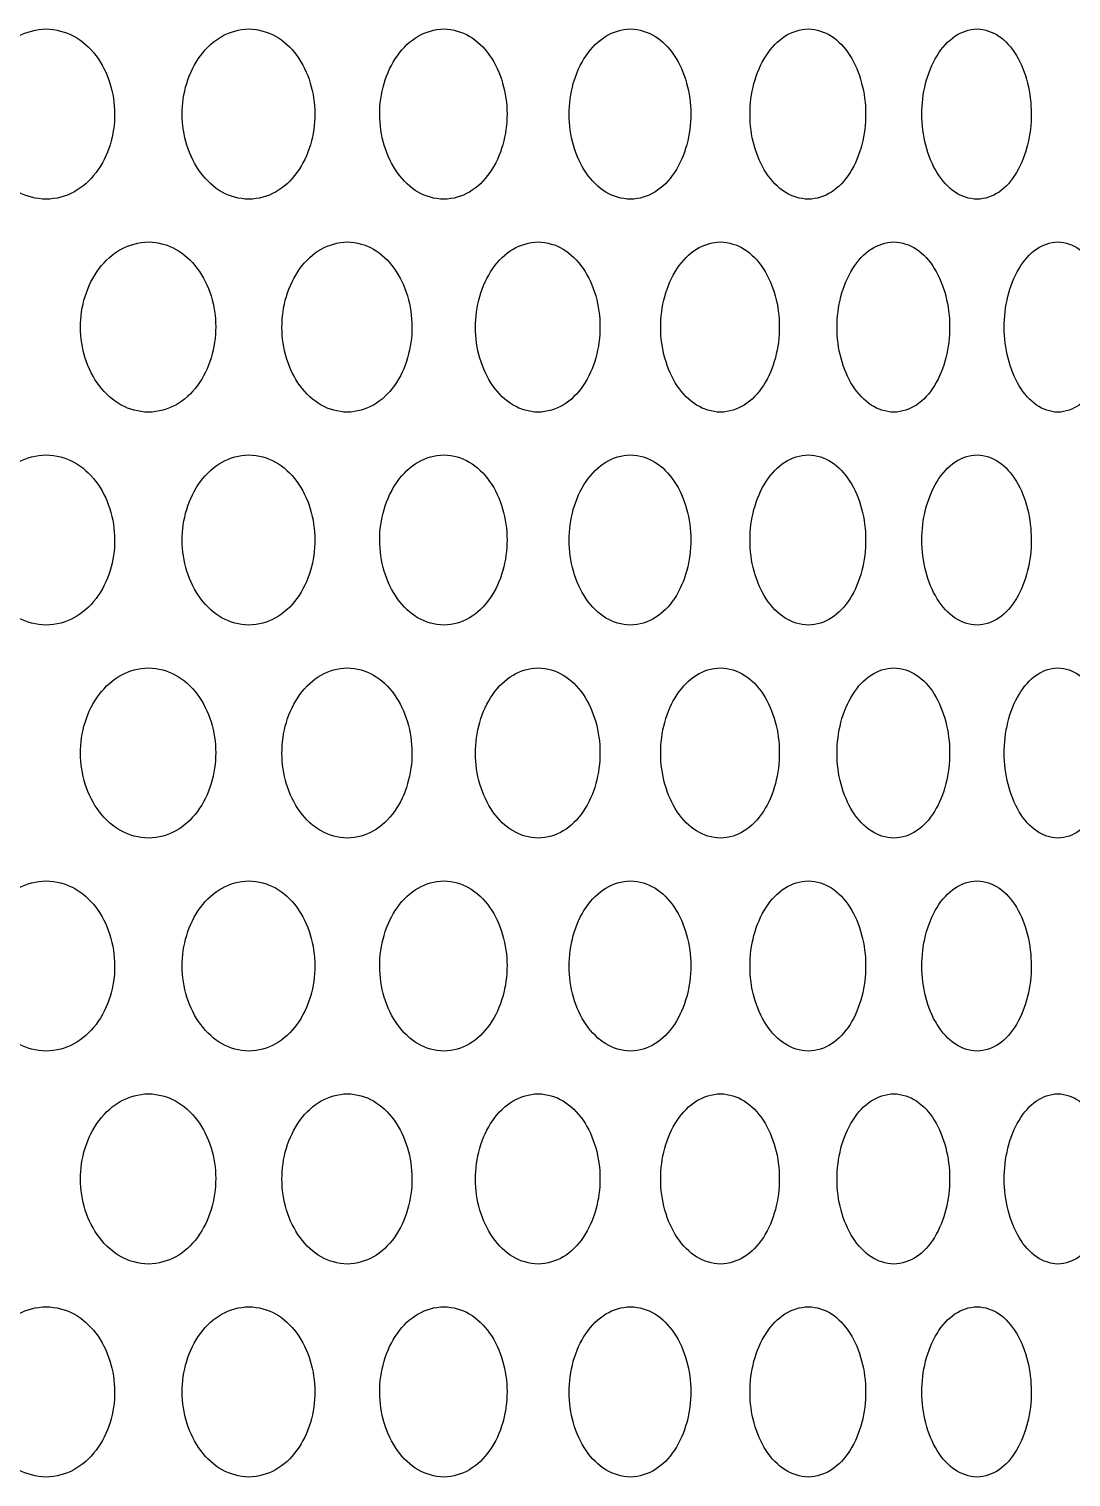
# Model space of a CAD drawing. Header units: millimetres. Extents: x 750 to 8479, y 2174 to 4333.
# Drawn here: x 1425.3 to 1474.2, y 2675.1 to 2743.1 of the extents above; entities that cross this region are included whole.
import ezdxf

# ---------------------------------------------------------------- set-up
doc = ezdxf.new("R2010")
doc.units = ezdxf.units.MM
doc.header["$LTSCALE"] = 153.67
doc.layers.add('02___PRT_ALL_AXES', color=7, linetype='CONTINUOUS')

msp = doc.modelspace()

# ---------------------------------------------------------------- linework, layer by layer
at = {"layer": '02___PRT_ALL_AXES', "color": 0, "linetype": 'Continuous'}
for points in [[(1426.06477, 2735.06591), (1425.58664, 2735.08775), (1424.72922, 2735.29974), (1423.64643, 2736.24269), (1422.96262, 2737.58256), (1422.73712, 2739.04925), (1422.95352, 2740.52312), (1423.63596, 2741.87762), (1424.72439, 2742.83075), (1425.58472, 2743.04428), (1426.06477, 2743.06591)], [(1426.06477, 2743.06591), (1426.54289, 2743.04407), (1427.3955, 2742.83209), (1428.46275, 2741.88914), (1429.1321, 2740.54927), (1429.35212, 2739.08257), (1429.14098, 2737.60871), (1428.47303, 2736.25421), (1427.40029, 2735.30107), (1426.54481, 2735.08754), (1426.06477, 2735.06591)], [(1435.58896, 2735.06591), (1435.12845, 2735.08775), (1434.30238, 2735.29974), (1433.2587, 2736.24269), (1432.59935, 2737.58256), (1432.38189, 2739.04925), (1432.59058, 2740.52312), (1433.24861, 2741.87762), (1434.29772, 2742.83075), (1435.1266, 2743.04428), (1435.58896, 2743.06591)], [(1435.58896, 2743.06591), (1436.04947, 2743.04407), (1436.87042, 2742.83209), (1437.89756, 2741.88914), (1438.54153, 2740.54927), (1438.75316, 2739.08257), (1438.55007, 2737.60871), (1437.90746, 2736.25421), (1436.87504, 2735.30107), (1436.05132, 2735.08754), (1435.58896, 2735.06591)], [(1444.74478, 2735.06591), (1444.30296, 2735.08775), (1443.51016, 2735.29974), (1442.50802, 2736.24269), (1441.87467, 2737.58256), (1441.66574, 2739.04925), (1441.86625, 2740.52312), (1442.49833, 2741.87762), (1443.50569, 2742.83075), (1444.30118, 2743.04428), (1444.74478, 2743.06591)], [(1444.74478, 2743.06591), (1445.1866, 2743.04407), (1445.97398, 2742.83209), (1446.95863, 2741.88914), (1447.5757, 2740.54927), (1447.77846, 2739.08257), (1447.58389, 2737.60871), (1446.96812, 2736.25421), (1445.97841, 2735.30107), (1445.18838, 2735.08754), (1444.74478, 2735.06591)], [(1453.5109, 2735.06591), (1453.0888, 2735.08775), (1452.33111, 2735.29974), (1451.37285, 2736.24269), (1450.76698, 2737.58256), (1450.56707, 2739.04925), (1450.75892, 2740.52312), (1451.36358, 2741.87762), (1452.32684, 2742.83075), (1453.0871, 2743.04428), (1453.5109, 2743.06591)], [(1453.5109, 2743.06591), (1453.933, 2743.04407), (1454.68498, 2742.83209), (1455.62484, 2741.88914), (1456.21359, 2740.54927), (1456.407, 2739.08257), (1456.22139, 2737.60871), (1455.63389, 2736.25421), (1454.68921, 2735.30107), (1453.9347, 2735.08754), (1453.5109, 2735.06591)], [(1461.86691, 2735.06591), (1461.46551, 2735.08775), (1460.7447, 2735.29974), (1459.83254, 2736.24269), (1459.25556, 2737.58256), (1459.06515, 2739.04925), (1459.24788, 2740.52312), (1459.82372, 2741.87762), (1460.74064, 2742.83075), (1461.46389, 2743.04428), (1461.86691, 2743.06591)], [(1461.86691, 2743.06591), (1462.26831, 2743.04407), (1462.98313, 2742.83209), (1463.87601, 2741.88914), (1464.43506, 2740.54927), (1464.61867, 2739.08257), (1464.44247, 2737.60871), (1463.88461, 2736.25421), (1462.98716, 2735.30107), (1462.26992, 2735.08754), (1461.86691, 2735.06591)], [(1469.79334, 2735.06591), (1469.41357, 2735.08775), (1468.73133, 2735.29974), (1467.8674, 2736.24269), (1467.32065, 2737.58256), (1467.14017, 2739.04925), (1467.31337, 2740.52312), (1467.85904, 2741.87762), (1468.72748, 2742.83075), (1469.41204, 2743.04428), (1469.79334, 2743.06591)], [(1469.79334, 2743.06591), (1470.17311, 2743.04407), (1470.84911, 2742.83209), (1471.69293, 2741.88914), (1472.22098, 2740.54927), (1472.39436, 2739.08257), (1472.22798, 2737.60871), (1471.70106, 2736.25421), (1470.85292, 2735.30107), (1470.17463, 2735.08754), (1469.79334, 2735.06591)], [(1430.87154, 2725.06591), (1430.40209, 2725.08775), (1429.5601, 2725.29974), (1428.49655, 2726.24269), (1427.82478, 2727.58256), (1427.60323, 2729.04925), (1427.81584, 2730.52312), (1428.48627, 2731.87762), (1429.55535, 2732.83075), (1430.4002, 2733.04428), (1430.87154, 2733.06591)], [(1430.87154, 2733.06591), (1431.341, 2733.04407), (1432.17802, 2732.83209), (1433.22552, 2731.88914), (1433.88237, 2730.54927), (1434.09826, 2729.08257), (1433.89109, 2727.60871), (1433.23562, 2726.25421), (1432.18273, 2725.30107), (1431.34289, 2725.08754), (1430.87154, 2725.06591)], [(1440.21427, 2725.06591), (1439.76298, 2725.08775), (1438.9533, 2725.29974), (1437.93009, 2726.24269), (1437.28356, 2727.58256), (1437.0703, 2729.04925), (1437.27496, 2730.52312), (1437.9202, 2731.87762), (1438.94874, 2732.83075), (1439.76116, 2733.04428), (1440.21427, 2733.06591)], [(1440.21427, 2733.06591), (1440.66557, 2733.04407), (1441.46997, 2732.83209), (1442.47616, 2731.88914), (1443.10686, 2730.54927), (1443.31412, 2729.08257), (1443.11522, 2727.60871), (1442.48585, 2726.25421), (1441.47449, 2725.30107), (1440.66738, 2725.08754), (1440.21427, 2725.06591)], [(1449.17785, 2725.06591), (1448.74576, 2725.08775), (1447.97029, 2725.29974), (1446.98981, 2726.24269), (1446.37002, 2727.58256), (1446.16554, 2729.04925), (1446.36177, 2730.52312), (1446.98033, 2731.87762), (1447.96592, 2732.83075), (1448.74403, 2733.04428), (1449.17785, 2733.06591)], [(1449.17785, 2733.06591), (1449.60994, 2733.04407), (1450.37984, 2732.83209), (1451.34238, 2731.88914), (1451.94546, 2730.54927), (1452.1436, 2729.08257), (1451.95346, 2727.60871), (1451.35165, 2726.25421), (1450.38418, 2725.30107), (1449.61168, 2725.08754), (1449.17785, 2725.06591)], [(1457.74141, 2725.06591), (1457.32954, 2725.08775), (1456.59007, 2725.29974), (1455.65459, 2726.24269), (1455.06299, 2727.58256), (1454.86778, 2729.04925), (1455.05512, 2730.52312), (1455.64554, 2731.87762), (1456.58591, 2732.83075), (1457.32788, 2733.04428), (1457.74141, 2733.06591)], [(1457.74141, 2733.06591), (1458.15328, 2733.04407), (1458.8869, 2732.83209), (1459.80353, 2731.88914), (1460.37759, 2730.54927), (1460.56616, 2729.08257), (1460.38521, 2727.60871), (1459.81236, 2726.25421), (1458.89102, 2725.30107), (1458.15494, 2725.08754), (1457.74141, 2725.06591)], [(1465.885, 2725.06591), (1465.4943, 2725.08775), (1464.79257, 2725.29974), (1463.90427, 2726.24269), (1463.34224, 2727.58256), (1463.15674, 2729.04925), (1463.33476, 2730.52312), (1463.89568, 2731.87762), (1464.78862, 2732.83075), (1465.49273, 2733.04428), (1465.885, 2733.06591)], [(1465.885, 2733.06591), (1466.2757, 2733.04407), (1466.97131, 2732.83209), (1467.83991, 2731.88914), (1468.38362, 2730.54927), (1468.56217, 2729.08257), (1468.39083, 2727.60871), (1467.84828, 2726.25421), (1466.97523, 2725.30107), (1466.27727, 2725.08754), (1465.885, 2725.06591)], [(1473.58965, 2725.06591), (1473.22104, 2725.08775), (1472.55868, 2725.29974), (1471.71963, 2726.24269), (1471.18847, 2727.58256), (1471.01312, 2729.04925), (1471.1814, 2730.52312), (1471.71151, 2731.87762), (1472.55495, 2732.83075), (1473.21956, 2733.04428), (1473.58965, 2733.06591)], [(1473.58965, 2733.06591), (1473.95827, 2733.04407), (1474.61427, 2732.83209), (1475.43281, 2731.88914), (1475.9449, 2730.54927), (1476.11302, 2729.08257), (1475.95168, 2727.60871), (1475.4407, 2726.25421), (1474.61796, 2725.30107), (1473.95975, 2725.08754), (1473.58965, 2725.06591)], [(1426.06477, 2715.06591), (1425.58664, 2715.08775), (1424.72922, 2715.29974), (1423.64643, 2716.24269), (1422.96262, 2717.58256), (1422.73712, 2719.04925), (1422.95352, 2720.52312), (1423.63596, 2721.87762), (1424.72439, 2722.83075), (1425.58472, 2723.04428), (1426.06477, 2723.06591)], [(1426.06477, 2723.06591), (1426.54289, 2723.04407), (1427.3955, 2722.83209), (1428.46275, 2721.88914), (1429.1321, 2720.54927), (1429.35212, 2719.08257), (1429.14098, 2717.60871), (1428.47303, 2716.25421), (1427.40029, 2715.30107), (1426.54481, 2715.08754), (1426.06477, 2715.06591)], [(1435.58896, 2715.06591), (1435.12845, 2715.08775), (1434.30238, 2715.29974), (1433.2587, 2716.24269), (1432.59935, 2717.58256), (1432.38189, 2719.04925), (1432.59058, 2720.52312), (1433.24861, 2721.87762), (1434.29772, 2722.83075), (1435.1266, 2723.04428), (1435.58896, 2723.06591)], [(1435.58896, 2723.06591), (1436.04947, 2723.04407), (1436.87042, 2722.83209), (1437.89756, 2721.88914), (1438.54153, 2720.54927), (1438.75316, 2719.08257), (1438.55007, 2717.60871), (1437.90746, 2716.25421), (1436.87504, 2715.30107), (1436.05132, 2715.08754), (1435.58896, 2715.06591)], [(1444.74478, 2715.06591), (1444.30296, 2715.08775), (1443.51016, 2715.29974), (1442.50802, 2716.24269), (1441.87467, 2717.58256), (1441.66574, 2719.04925), (1441.86625, 2720.52312), (1442.49833, 2721.87762), (1443.50569, 2722.83075), (1444.30118, 2723.04428), (1444.74478, 2723.06591)], [(1444.74478, 2723.06591), (1445.1866, 2723.04407), (1445.97398, 2722.83209), (1446.95863, 2721.88914), (1447.5757, 2720.54927), (1447.77846, 2719.08257), (1447.58389, 2717.60871), (1446.96812, 2716.25421), (1445.97841, 2715.30107), (1445.18838, 2715.08754), (1444.74478, 2715.06591)], [(1453.5109, 2715.06591), (1453.0888, 2715.08775), (1452.33111, 2715.29974), (1451.37285, 2716.24269), (1450.76698, 2717.58256), (1450.56707, 2719.04925), (1450.75892, 2720.52312), (1451.36358, 2721.87762), (1452.32684, 2722.83075), (1453.0871, 2723.04428), (1453.5109, 2723.06591)], [(1453.5109, 2723.06591), (1453.933, 2723.04407), (1454.68498, 2722.83209), (1455.62484, 2721.88914), (1456.21359, 2720.54927), (1456.407, 2719.08257), (1456.22139, 2717.60871), (1455.63389, 2716.25421), (1454.68921, 2715.30107), (1453.9347, 2715.08754), (1453.5109, 2715.06591)], [(1461.86691, 2715.06591), (1461.46551, 2715.08775), (1460.7447, 2715.29974), (1459.83254, 2716.24269), (1459.25556, 2717.58256), (1459.06515, 2719.04925), (1459.24788, 2720.52312), (1459.82372, 2721.87762), (1460.74064, 2722.83075), (1461.46389, 2723.04428), (1461.86691, 2723.06591)], [(1461.86691, 2723.06591), (1462.26831, 2723.04407), (1462.98313, 2722.83209), (1463.87601, 2721.88914), (1464.43506, 2720.54927), (1464.61867, 2719.08257), (1464.44247, 2717.60871), (1463.88461, 2716.25421), (1462.98716, 2715.30107), (1462.26992, 2715.08754), (1461.86691, 2715.06591)], [(1469.79334, 2715.06591), (1469.41357, 2715.08775), (1468.73133, 2715.29974), (1467.8674, 2716.24269), (1467.32065, 2717.58256), (1467.14017, 2719.04925), (1467.31337, 2720.52312), (1467.85904, 2721.87762), (1468.72748, 2722.83075), (1469.41204, 2723.04428), (1469.79334, 2723.06591)], [(1469.79334, 2723.06591), (1470.17311, 2723.04407), (1470.84911, 2722.83209), (1471.69293, 2721.88914), (1472.22098, 2720.54927), (1472.39436, 2719.08257), (1472.22798, 2717.60871), (1471.70106, 2716.25421), (1470.85292, 2715.30107), (1470.17463, 2715.08754), (1469.79334, 2715.06591)], [(1430.87154, 2705.06591), (1430.40209, 2705.08775), (1429.5601, 2705.29974), (1428.49655, 2706.24269), (1427.82478, 2707.58256), (1427.60323, 2709.04925), (1427.81584, 2710.52312), (1428.48627, 2711.87762), (1429.55535, 2712.83075), (1430.4002, 2713.04428), (1430.87154, 2713.06591)], [(1430.87154, 2713.06591), (1431.341, 2713.04407), (1432.17802, 2712.83209), (1433.22552, 2711.88914), (1433.88237, 2710.54927), (1434.09826, 2709.08257), (1433.89109, 2707.60871), (1433.23562, 2706.25421), (1432.18273, 2705.30107), (1431.34289, 2705.08754), (1430.87154, 2705.06591)], [(1440.21427, 2705.06591), (1439.76298, 2705.08775), (1438.9533, 2705.29974), (1437.93009, 2706.24269), (1437.28356, 2707.58256), (1437.0703, 2709.04925), (1437.27496, 2710.52312), (1437.9202, 2711.87762), (1438.94874, 2712.83075), (1439.76116, 2713.04428), (1440.21427, 2713.06591)], [(1440.21427, 2713.06591), (1440.66557, 2713.04407), (1441.46997, 2712.83209), (1442.47616, 2711.88914), (1443.10686, 2710.54927), (1443.31412, 2709.08257), (1443.11522, 2707.60871), (1442.48585, 2706.25421), (1441.47449, 2705.30107), (1440.66738, 2705.08754), (1440.21427, 2705.06591)], [(1449.17785, 2705.06591), (1448.74576, 2705.08775), (1447.97029, 2705.29974), (1446.98981, 2706.24269), (1446.37002, 2707.58256), (1446.16554, 2709.04925), (1446.36177, 2710.52312), (1446.98033, 2711.87762), (1447.96592, 2712.83075), (1448.74403, 2713.04428), (1449.17785, 2713.06591)], [(1449.17785, 2713.06591), (1449.60994, 2713.04407), (1450.37984, 2712.83209), (1451.34238, 2711.88914), (1451.94546, 2710.54927), (1452.1436, 2709.08257), (1451.95346, 2707.60871), (1451.35165, 2706.25421), (1450.38418, 2705.30107), (1449.61168, 2705.08754), (1449.17785, 2705.06591)], [(1457.74141, 2705.06591), (1457.32954, 2705.08775), (1456.59007, 2705.29974), (1455.65459, 2706.24269), (1455.06299, 2707.58256), (1454.86778, 2709.04925), (1455.05512, 2710.52312), (1455.64554, 2711.87762), (1456.58591, 2712.83075), (1457.32788, 2713.04428), (1457.74141, 2713.06591)], [(1457.74141, 2713.06591), (1458.15328, 2713.04407), (1458.8869, 2712.83209), (1459.80353, 2711.88914), (1460.37759, 2710.54927), (1460.56616, 2709.08257), (1460.38521, 2707.60871), (1459.81236, 2706.25421), (1458.89102, 2705.30107), (1458.15494, 2705.08754), (1457.74141, 2705.06591)], [(1465.885, 2705.06591), (1465.4943, 2705.08775), (1464.79257, 2705.29974), (1463.90427, 2706.24269), (1463.34224, 2707.58256), (1463.15674, 2709.04925), (1463.33476, 2710.52312), (1463.89568, 2711.87762), (1464.78862, 2712.83075), (1465.49273, 2713.04428), (1465.885, 2713.06591)], [(1465.885, 2713.06591), (1466.2757, 2713.04407), (1466.97131, 2712.83209), (1467.83991, 2711.88914), (1468.38362, 2710.54927), (1468.56217, 2709.08257), (1468.39083, 2707.60871), (1467.84828, 2706.25421), (1466.97523, 2705.30107), (1466.27727, 2705.08754), (1465.885, 2705.06591)], [(1473.58965, 2705.06591), (1473.22104, 2705.08775), (1472.55868, 2705.29974), (1471.71963, 2706.24269), (1471.18847, 2707.58256), (1471.01312, 2709.04925), (1471.1814, 2710.52312), (1471.71151, 2711.87762), (1472.55495, 2712.83075), (1473.21956, 2713.04428), (1473.58965, 2713.06591)], [(1473.58965, 2713.06591), (1473.95827, 2713.04407), (1474.61427, 2712.83209), (1475.43281, 2711.88914), (1475.9449, 2710.54927), (1476.11302, 2709.08257), (1475.95168, 2707.60871), (1475.4407, 2706.25421), (1474.61796, 2705.30107), (1473.95975, 2705.08754), (1473.58965, 2705.06591)], [(1426.06477, 2695.06591), (1425.58664, 2695.08775), (1424.72922, 2695.29974), (1423.64643, 2696.24269), (1422.96262, 2697.58256), (1422.73712, 2699.04925), (1422.95352, 2700.52312), (1423.63596, 2701.87762), (1424.72439, 2702.83075), (1425.58472, 2703.04428), (1426.06477, 2703.06591)], [(1426.06477, 2703.06591), (1426.54289, 2703.04407), (1427.3955, 2702.83209), (1428.46275, 2701.88914), (1429.1321, 2700.54927), (1429.35212, 2699.08257), (1429.14098, 2697.60871), (1428.47303, 2696.25421), (1427.40029, 2695.30107), (1426.54481, 2695.08754), (1426.06477, 2695.06591)], [(1435.58896, 2695.06591), (1435.12845, 2695.08775), (1434.30238, 2695.29974), (1433.2587, 2696.24269), (1432.59935, 2697.58256), (1432.38189, 2699.04925), (1432.59058, 2700.52312), (1433.24861, 2701.87762), (1434.29772, 2702.83075), (1435.1266, 2703.04428), (1435.58896, 2703.06591)], [(1435.58896, 2703.06591), (1436.04947, 2703.04407), (1436.87042, 2702.83209), (1437.89756, 2701.88914), (1438.54153, 2700.54927), (1438.75316, 2699.08257), (1438.55007, 2697.60871), (1437.90746, 2696.25421), (1436.87504, 2695.30107), (1436.05132, 2695.08754), (1435.58896, 2695.06591)], [(1444.74478, 2695.06591), (1444.30296, 2695.08775), (1443.51016, 2695.29974), (1442.50802, 2696.24269), (1441.87467, 2697.58256), (1441.66574, 2699.04925), (1441.86625, 2700.52312), (1442.49833, 2701.87762), (1443.50569, 2702.83075), (1444.30118, 2703.04428), (1444.74478, 2703.06591)], [(1444.74478, 2703.06591), (1445.1866, 2703.04407), (1445.97398, 2702.83209), (1446.95863, 2701.88914), (1447.5757, 2700.54927), (1447.77846, 2699.08257), (1447.58389, 2697.60871), (1446.96812, 2696.25421), (1445.97841, 2695.30107), (1445.18838, 2695.08754), (1444.74478, 2695.06591)], [(1453.5109, 2695.06591), (1453.0888, 2695.08775), (1452.33111, 2695.29974), (1451.37285, 2696.24269), (1450.76698, 2697.58256), (1450.56707, 2699.04925), (1450.75892, 2700.52312), (1451.36358, 2701.87762), (1452.32684, 2702.83075), (1453.0871, 2703.04428), (1453.5109, 2703.06591)], [(1453.5109, 2703.06591), (1453.933, 2703.04407), (1454.68498, 2702.83209), (1455.62484, 2701.88914), (1456.21359, 2700.54927), (1456.407, 2699.08257), (1456.22139, 2697.60871), (1455.63389, 2696.25421), (1454.68921, 2695.30107), (1453.9347, 2695.08754), (1453.5109, 2695.06591)], [(1461.86691, 2695.06591), (1461.46551, 2695.08775), (1460.7447, 2695.29974), (1459.83254, 2696.24269), (1459.25556, 2697.58256), (1459.06515, 2699.04925), (1459.24788, 2700.52312), (1459.82372, 2701.87762), (1460.74064, 2702.83075), (1461.46389, 2703.04428), (1461.86691, 2703.06591)], [(1461.86691, 2703.06591), (1462.26831, 2703.04407), (1462.98313, 2702.83209), (1463.87601, 2701.88914), (1464.43506, 2700.54927), (1464.61867, 2699.08257), (1464.44247, 2697.60871), (1463.88461, 2696.25421), (1462.98716, 2695.30107), (1462.26992, 2695.08754), (1461.86691, 2695.06591)], [(1469.79334, 2695.06591), (1469.41357, 2695.08775), (1468.73133, 2695.29974), (1467.8674, 2696.24269), (1467.32065, 2697.58256), (1467.14017, 2699.04925), (1467.31337, 2700.52312), (1467.85904, 2701.87762), (1468.72748, 2702.83075), (1469.41204, 2703.04428), (1469.79334, 2703.06591)], [(1469.79334, 2703.06591), (1470.17311, 2703.04407), (1470.84911, 2702.83209), (1471.69293, 2701.88914), (1472.22098, 2700.54927), (1472.39436, 2699.08257), (1472.22798, 2697.60871), (1471.70106, 2696.25421), (1470.85292, 2695.30107), (1470.17463, 2695.08754), (1469.79334, 2695.06591)], [(1430.87154, 2685.06591), (1430.40209, 2685.08775), (1429.5601, 2685.29974), (1428.49655, 2686.24269), (1427.82478, 2687.58256), (1427.60323, 2689.04925), (1427.81584, 2690.52312), (1428.48627, 2691.87762), (1429.55535, 2692.83075), (1430.4002, 2693.04428), (1430.87154, 2693.06591)], [(1430.87154, 2693.06591), (1431.341, 2693.04407), (1432.17802, 2692.83209), (1433.22552, 2691.88914), (1433.88237, 2690.54927), (1434.09826, 2689.08257), (1433.89109, 2687.60871), (1433.23562, 2686.25421), (1432.18273, 2685.30107), (1431.34289, 2685.08754), (1430.87154, 2685.06591)], [(1440.21427, 2685.06591), (1439.76298, 2685.08775), (1438.9533, 2685.29974), (1437.93009, 2686.24269), (1437.28356, 2687.58256), (1437.0703, 2689.04925), (1437.27496, 2690.52312), (1437.9202, 2691.87762), (1438.94874, 2692.83075), (1439.76116, 2693.04428), (1440.21427, 2693.06591)], [(1440.21427, 2693.06591), (1440.66557, 2693.04407), (1441.46997, 2692.83209), (1442.47616, 2691.88914), (1443.10686, 2690.54927), (1443.31412, 2689.08257), (1443.11522, 2687.60871), (1442.48585, 2686.25421), (1441.47449, 2685.30107), (1440.66738, 2685.08754), (1440.21427, 2685.06591)], [(1449.17785, 2685.06591), (1448.74576, 2685.08775), (1447.97029, 2685.29974), (1446.98981, 2686.24269), (1446.37002, 2687.58256), (1446.16554, 2689.04925), (1446.36177, 2690.52312), (1446.98033, 2691.87762), (1447.96592, 2692.83075), (1448.74403, 2693.04428), (1449.17785, 2693.06591)], [(1449.17785, 2693.06591), (1449.60994, 2693.04407), (1450.37984, 2692.83209), (1451.34238, 2691.88914), (1451.94546, 2690.54927), (1452.1436, 2689.08257), (1451.95346, 2687.60871), (1451.35165, 2686.25421), (1450.38418, 2685.30107), (1449.61168, 2685.08754), (1449.17785, 2685.06591)], [(1457.74141, 2685.06591), (1457.32954, 2685.08775), (1456.59007, 2685.29974), (1455.65459, 2686.24269), (1455.06299, 2687.58256), (1454.86778, 2689.04925), (1455.05512, 2690.52312), (1455.64554, 2691.87762), (1456.58591, 2692.83075), (1457.32788, 2693.04428), (1457.74141, 2693.06591)], [(1457.74141, 2693.06591), (1458.15328, 2693.04407), (1458.8869, 2692.83209), (1459.80353, 2691.88914), (1460.37759, 2690.54927), (1460.56616, 2689.08257), (1460.38521, 2687.60871), (1459.81236, 2686.25421), (1458.89102, 2685.30107), (1458.15494, 2685.08754), (1457.74141, 2685.06591)], [(1465.885, 2685.06591), (1465.4943, 2685.08775), (1464.79257, 2685.29974), (1463.90427, 2686.24269), (1463.34224, 2687.58256), (1463.15674, 2689.04925), (1463.33476, 2690.52312), (1463.89568, 2691.87762), (1464.78862, 2692.83075), (1465.49273, 2693.04428), (1465.885, 2693.06591)], [(1465.885, 2693.06591), (1466.2757, 2693.04407), (1466.97131, 2692.83209), (1467.83991, 2691.88914), (1468.38362, 2690.54927), (1468.56217, 2689.08257), (1468.39083, 2687.60871), (1467.84828, 2686.25421), (1466.97523, 2685.30107), (1466.27727, 2685.08754), (1465.885, 2685.06591)], [(1473.58965, 2685.06591), (1473.22104, 2685.08775), (1472.55868, 2685.29974), (1471.71963, 2686.24269), (1471.18847, 2687.58256), (1471.01312, 2689.04925), (1471.1814, 2690.52312), (1471.71151, 2691.87762), (1472.55495, 2692.83075), (1473.21956, 2693.04428), (1473.58965, 2693.06591)], [(1473.58965, 2693.06591), (1473.95827, 2693.04407), (1474.61427, 2692.83209), (1475.43281, 2691.88914), (1475.9449, 2690.54927), (1476.11302, 2689.08257), (1475.95168, 2687.60871), (1475.4407, 2686.25421), (1474.61796, 2685.30107), (1473.95975, 2685.08754), (1473.58965, 2685.06591)], [(1426.06477, 2675.06591), (1425.58664, 2675.08775), (1424.72922, 2675.29974), (1423.64643, 2676.24269), (1422.96262, 2677.58256), (1422.73712, 2679.04925), (1422.95352, 2680.52312), (1423.63596, 2681.87762), (1424.72439, 2682.83075), (1425.58472, 2683.04428), (1426.06477, 2683.06591)], [(1426.06477, 2683.06591), (1426.54289, 2683.04407), (1427.3955, 2682.83209), (1428.46275, 2681.88914), (1429.1321, 2680.54927), (1429.35212, 2679.08257), (1429.14098, 2677.60871), (1428.47303, 2676.25421), (1427.40029, 2675.30107), (1426.54481, 2675.08754), (1426.06477, 2675.06591)], [(1435.58896, 2675.06591), (1435.12845, 2675.08775), (1434.30238, 2675.29974), (1433.2587, 2676.24269), (1432.59935, 2677.58256), (1432.38189, 2679.04925), (1432.59058, 2680.52312), (1433.24861, 2681.87762), (1434.29772, 2682.83075), (1435.1266, 2683.04428), (1435.58896, 2683.06591)], [(1435.58896, 2683.06591), (1436.04947, 2683.04407), (1436.87042, 2682.83209), (1437.89756, 2681.88914), (1438.54153, 2680.54927), (1438.75316, 2679.08257), (1438.55007, 2677.60871), (1437.90746, 2676.25421), (1436.87504, 2675.30107), (1436.05132, 2675.08754), (1435.58896, 2675.06591)], [(1444.74478, 2675.06591), (1444.30296, 2675.08775), (1443.51016, 2675.29974), (1442.50802, 2676.24269), (1441.87467, 2677.58256), (1441.66574, 2679.04925), (1441.86625, 2680.52312), (1442.49833, 2681.87762), (1443.50569, 2682.83075), (1444.30118, 2683.04428), (1444.74478, 2683.06591)], [(1444.74478, 2683.06591), (1445.1866, 2683.04407), (1445.97398, 2682.83209), (1446.95863, 2681.88914), (1447.5757, 2680.54927), (1447.77846, 2679.08257), (1447.58389, 2677.60871), (1446.96812, 2676.25421), (1445.97841, 2675.30107), (1445.18838, 2675.08754), (1444.74478, 2675.06591)], [(1453.5109, 2675.06591), (1453.0888, 2675.08775), (1452.33111, 2675.29974), (1451.37285, 2676.24269), (1450.76698, 2677.58256), (1450.56707, 2679.04925), (1450.75892, 2680.52312), (1451.36358, 2681.87762), (1452.32684, 2682.83075), (1453.0871, 2683.04428), (1453.5109, 2683.06591)], [(1453.5109, 2683.06591), (1453.933, 2683.04407), (1454.68498, 2682.83209), (1455.62484, 2681.88914), (1456.21359, 2680.54927), (1456.407, 2679.08257), (1456.22139, 2677.60871), (1455.63389, 2676.25421), (1454.68921, 2675.30107), (1453.9347, 2675.08754), (1453.5109, 2675.06591)], [(1461.86691, 2675.06591), (1461.46551, 2675.08775), (1460.7447, 2675.29974), (1459.83254, 2676.24269), (1459.25556, 2677.58256), (1459.06515, 2679.04925), (1459.24788, 2680.52312), (1459.82372, 2681.87762), (1460.74064, 2682.83075), (1461.46389, 2683.04428), (1461.86691, 2683.06591)], [(1461.86691, 2683.06591), (1462.26831, 2683.04407), (1462.98313, 2682.83209), (1463.87601, 2681.88914), (1464.43506, 2680.54927), (1464.61867, 2679.08257), (1464.44247, 2677.60871), (1463.88461, 2676.25421), (1462.98716, 2675.30107), (1462.26992, 2675.08754), (1461.86691, 2675.06591)], [(1469.79334, 2675.06591), (1469.41357, 2675.08775), (1468.73133, 2675.29974), (1467.8674, 2676.24269), (1467.32065, 2677.58256), (1467.14017, 2679.04925), (1467.31337, 2680.52312), (1467.85904, 2681.87762), (1468.72748, 2682.83075), (1469.41204, 2683.04428), (1469.79334, 2683.06591)], [(1469.79334, 2683.06591), (1470.17311, 2683.04407), (1470.84911, 2682.83209), (1471.69293, 2681.88914), (1472.22098, 2680.54927), (1472.39436, 2679.08257), (1472.22798, 2677.60871), (1471.70106, 2676.25421), (1470.85292, 2675.30107), (1470.17463, 2675.08754), (1469.79334, 2675.06591)]]:
    msp.add_open_spline(points, degree=3, dxfattribs=at)

doc.saveas('drawing.dxf')
